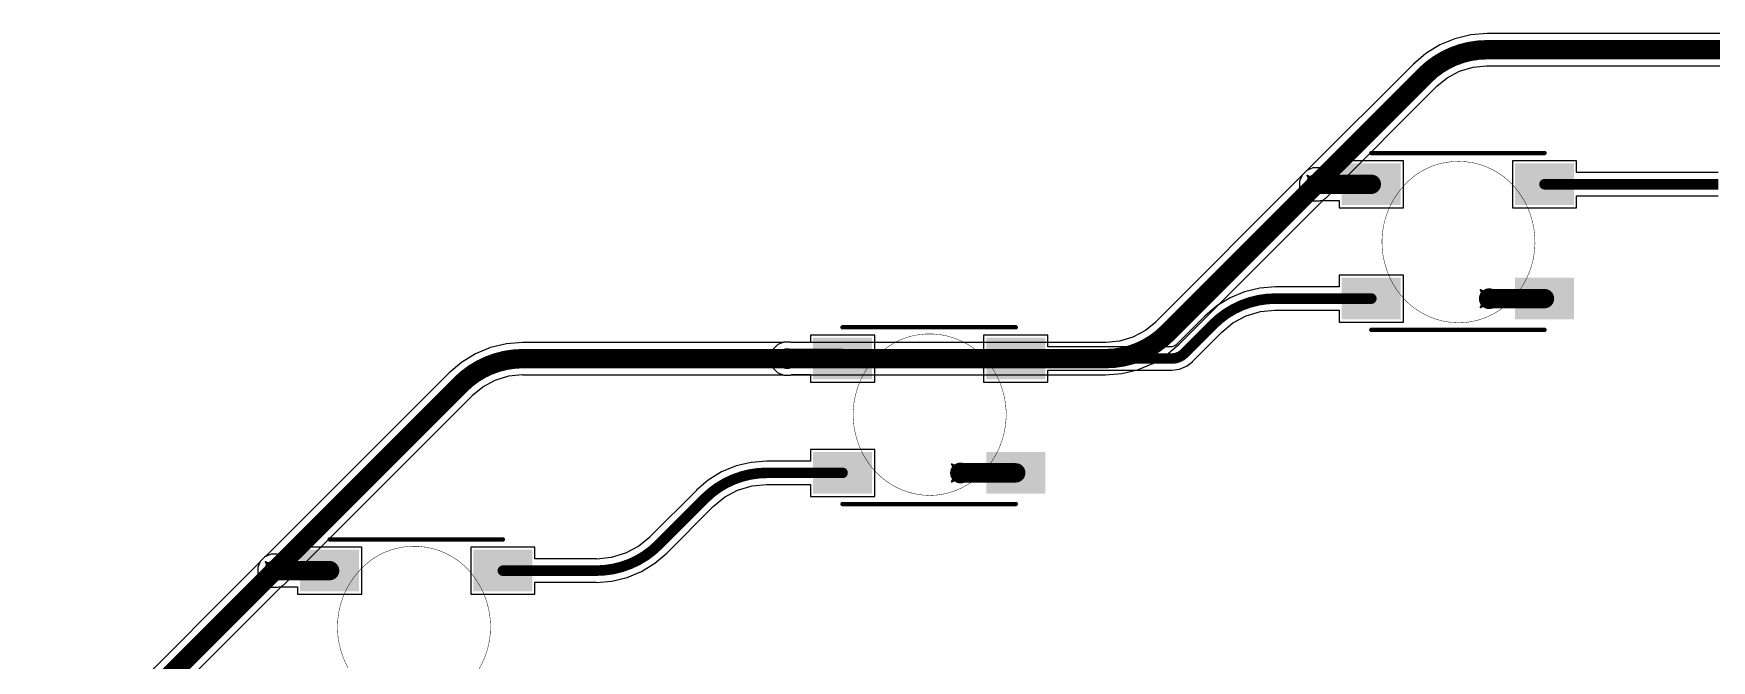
# Model space of a CAD drawing. Header units: inches. Extents: x -11 to 1110, y -7 to 455.
# Drawn here: x 203.64 to 252.08, y 284.23 to 302.32 of the extents above; entities that cross this region are included whole.
import ezdxf

# ---------------------------------------------------------------- set-up
doc = ezdxf.new("R2010")
doc.units = ezdxf.units.IN
for name, color, linetype in [('Bottom Layer', 5, 'Continuous'), ('Drill Drawing', 1, 'Continuous'), ('Mechanical 7', 56, 'Continuous'), ('Top Layer', 1, 'Continuous'), ('Top Overlay', 2, 'Continuous'), ('Top Paste', 8, 'Continuous'), ('Top Solder', 216, 'Continuous'), ('Via Holes', 16, 'Continuous')]:
    doc.layers.add(name, color=color, linetype=linetype)

msp = doc.modelspace()

# ---------------------------------------------------------------- hatches: boundary and pattern name
at = {"layer": 'Bottom Layer'}
h = msp.add_hatch(color=5, dxfattribs=at)
edge = h.paths.add_edge_path()
edge.add_arc((240.662, 297.97), 0.3, 0, 360)
h = msp.add_hatch(color=5, dxfattribs=at)
edge = h.paths.add_edge_path()
edge.add_arc((245.662, 294.67), 0.3, 0, 360)
h = msp.add_hatch(color=5, dxfattribs=at)
edge = h.paths.add_edge_path()
edge.add_arc((225.396, 292.94), 0.3, 0, 360)
h = msp.add_hatch(color=5, dxfattribs=at)
edge = h.paths.add_edge_path()
edge.add_arc((230.396, 289.64), 0.3, 0, 360)
h = msp.add_hatch(color=5, dxfattribs=at)
edge = h.paths.add_edge_path()
edge.add_arc((210.588, 286.819), 0.3, 0, 360)
at = {"layer": 'Top Layer'}
for points in [[(241.507, 298.473), (243.007, 298.473), (243.007, 297.473), (241.507, 297.473)], [(248.007, 297.473), (246.507, 297.473), (246.507, 298.473), (248.007, 298.473)], [(241.507, 295.173), (243.007, 295.173), (243.007, 294.173), (241.507, 294.173)], [(246.507, 295.173), (248.007, 295.173), (248.007, 294.173), (246.507, 294.173)], [(226.242, 293.444), (227.742, 293.444), (227.742, 292.444), (226.242, 292.444)], [(232.742, 292.444), (231.242, 292.444), (231.242, 293.444), (232.742, 293.444)], [(226.242, 290.144), (227.742, 290.144), (227.742, 289.144), (226.242, 289.144)], [(231.242, 290.144), (232.742, 290.144), (232.742, 289.144), (231.242, 289.144)], [(211.434, 287.322), (212.934, 287.322), (212.934, 286.322), (211.434, 286.322)], [(217.934, 286.322), (216.434, 286.322), (216.434, 287.322), (217.934, 287.322)]]:
    msp.add_hatch(color=1, dxfattribs=at).paths.add_polyline_path(points)
h = msp.add_hatch(color=1, dxfattribs=at)
edge = h.paths.add_edge_path()
edge.add_arc((240.662, 297.97), 0.3, 0, 360)
h = msp.add_hatch(color=1, dxfattribs=at)
edge = h.paths.add_edge_path()
edge.add_arc((245.662, 294.67), 0.3, 0, 360)
h = msp.add_hatch(color=1, dxfattribs=at)
edge = h.paths.add_edge_path()
edge.add_arc((225.396, 292.94), 0.3, 0, 360)
h = msp.add_hatch(color=1, dxfattribs=at)
edge = h.paths.add_edge_path()
edge.add_arc((230.396, 289.64), 0.3, 0, 360)
h = msp.add_hatch(color=1, dxfattribs=at)
edge = h.paths.add_edge_path()
edge.add_arc((210.588, 286.819), 0.3, 0, 360)
at = {"layer": 'Top Paste'}
for points in [[(241.507, 298.473), (243.007, 298.473), (243.007, 297.473), (241.507, 297.473)], [(248.007, 297.473), (246.507, 297.473), (246.507, 298.473), (248.007, 298.473)], [(241.507, 295.173), (243.007, 295.173), (243.007, 294.173), (241.507, 294.173)], [(246.507, 295.173), (248.007, 295.173), (248.007, 294.173), (246.507, 294.173)], [(226.242, 293.444), (227.742, 293.444), (227.742, 292.444), (226.242, 292.444)], [(232.742, 292.444), (231.242, 292.444), (231.242, 293.444), (232.742, 293.444)], [(226.242, 290.144), (227.742, 290.144), (227.742, 289.144), (226.242, 289.144)], [(231.242, 290.144), (232.742, 290.144), (232.742, 289.144), (231.242, 289.144)], [(211.434, 287.322), (212.934, 287.322), (212.934, 286.322), (211.434, 286.322)], [(217.934, 286.322), (216.434, 286.322), (216.434, 287.322), (217.934, 287.322)]]:
    msp.add_hatch(color=8, dxfattribs=at).paths.add_polyline_path(points)
at = {"layer": 'Top Solder'}
for points in [[(241.406, 298.575), (243.109, 298.575), (243.109, 297.371), (241.406, 297.371)], [(248.109, 297.371), (246.406, 297.371), (246.406, 298.575), (248.109, 298.575)], [(241.406, 295.275), (243.109, 295.275), (243.109, 294.071), (241.406, 294.071)], [(246.406, 295.275), (248.109, 295.275), (248.109, 294.071), (246.406, 294.071)], [(226.14, 293.545), (227.844, 293.545), (227.844, 292.342), (226.14, 292.342)], [(232.844, 292.342), (231.14, 292.342), (231.14, 293.545), (232.844, 293.545)], [(226.14, 290.245), (227.844, 290.245), (227.844, 289.042), (226.14, 289.042)], [(231.14, 290.245), (232.844, 290.245), (232.844, 289.042), (231.14, 289.042)], [(211.332, 287.424), (213.035, 287.424), (213.035, 286.221), (211.332, 286.221)], [(218.035, 286.221), (216.332, 286.221), (216.332, 287.424), (218.035, 287.424)]]:
    msp.add_hatch(color=216, dxfattribs=at).paths.add_polyline_path(points)
at = {"layer": 'Via Holes'}
h = msp.add_hatch(color=7, dxfattribs=at)
edge = h.paths.add_edge_path()
edge.add_arc((240.662, 297.97), 0.15, 0, 360)
h = msp.add_hatch(color=7, dxfattribs=at)
edge = h.paths.add_edge_path()
edge.add_arc((245.662, 294.67), 0.15, 0, 360)
h = msp.add_hatch(color=7, dxfattribs=at)
edge = h.paths.add_edge_path()
edge.add_arc((225.396, 292.94), 0.15, 0, 360)
h = msp.add_hatch(color=7, dxfattribs=at)
edge = h.paths.add_edge_path()
edge.add_arc((230.396, 289.64), 0.15, 0, 360)
h = msp.add_hatch(color=7, dxfattribs=at)
edge = h.paths.add_edge_path()
edge.add_arc((210.588, 286.819), 0.15, 0, 360)

# ---------------------------------------------------------------- linework, layer by layer
at = {"layer": 'Bottom Layer'}
for p, q in [((245.13, 302.285), (244.671, 302.175)), ((245.6, 302.322), (245.13, 302.285)), ((256.134, 302.322), (245.6, 302.322)), ((245.6, 302.322), (245.6, 302.322)), ((244.235, 301.995), (243.833, 301.748)), ((244.671, 302.175), (244.235, 301.995)), ((243.474, 301.441), (240.419, 298.386)), ((243.833, 301.748), (243.474, 301.442)), ((243.474, 301.442), (243.474, 301.441)), ((243.474, 301.441), (243.474, 301.441)), ((244.804, 301.238), (245.194, 301.356)), ((245.194, 301.356), (245.579, 301.394)), ((245.579, 301.394), (245.6, 301.39)), ((245.6, 301.39), (256.134, 301.39)), ((244.146, 300.8), (244.444, 301.045)), ((244.444, 301.045), (244.804, 301.238)), ((241.078, 297.727), (244.134, 300.782)), ((244.134, 300.782), (244.146, 300.8)), ((240.245, 298.212), (236.047, 294.014)), ((240.257, 298.24), (240.245, 298.212)), ((240.391, 298.375), (240.257, 298.24)), ((240.419, 298.386), (240.391, 298.375)), ((236.706, 293.355), (240.904, 297.553)), ((240.904, 297.553), (240.932, 297.565)), ((240.932, 297.565), (241.067, 297.699)), ((241.067, 297.699), (241.078, 297.727)), ((235.376, 293.559), (234.986, 293.44)), ((235.736, 293.751), (235.376, 293.559)), ((236.035, 293.996), (235.736, 293.751)), ((236.047, 294.014), (236.035, 293.996)), ((216.397, 293.079), (215.995, 292.833)), ((216.833, 293.26), (216.397, 293.079)), ((217.291, 293.37), (216.833, 293.26)), ((217.762, 293.407), (217.291, 293.37)), ((225.273, 293.407), (217.762, 293.407)), ((217.762, 293.407), (217.762, 293.407)), ((225.301, 293.418), (225.273, 293.407)), ((225.491, 293.418), (225.301, 293.418)), ((225.52, 293.407), (225.491, 293.418)), ((234.58, 293.407), (225.52, 293.407)), ((234.602, 293.402), (234.58, 293.407)), ((234.986, 293.44), (234.602, 293.402)), ((236.348, 293.048), (236.706, 293.355)), ((236.706, 293.355), (236.706, 293.355)), ((215.995, 292.833), (215.636, 292.526)), ((235.051, 292.511), (235.51, 292.621)), ((235.51, 292.621), (235.945, 292.802)), ((235.945, 292.802), (236.348, 293.048)), ((215.636, 292.526), (210.346, 287.236)), ((215.636, 292.526), (215.636, 292.526)), ((215.636, 292.526), (215.636, 292.526)), ((216.307, 291.885), (216.606, 292.13)), ((216.606, 292.13), (216.966, 292.322)), ((216.966, 292.322), (217.356, 292.441)), ((217.356, 292.441), (217.741, 292.478)), ((217.741, 292.478), (217.762, 292.474)), ((217.762, 292.474), (225.273, 292.474)), ((225.273, 292.474), (225.301, 292.463)), ((225.301, 292.463), (225.491, 292.463)), ((225.491, 292.463), (225.52, 292.474)), ((225.52, 292.474), (234.58, 292.474)), ((234.58, 292.474), (235.051, 292.511)), ((234.58, 292.474), (234.58, 292.474)), ((211.005, 286.576), (216.295, 291.867)), ((216.295, 291.867), (216.307, 291.885)), ((210.171, 287.062), (203.636, 280.527)), ((210.183, 287.09), (210.171, 287.062)), ((210.318, 287.224), (210.183, 287.09)), ((210.346, 287.236), (210.318, 287.224)), ((204.296, 279.867), (210.831, 286.402)), ((210.831, 286.402), (210.859, 286.414)), ((210.859, 286.414), (210.993, 286.548)), ((210.993, 286.548), (211.005, 286.576))]:
    msp.add_line(p, q, dxfattribs=at)
for points in [[(243.804, 301.112, 0.559, 0.559, -0.198912), (245.6, 301.856, 0.559, 0.559, 0)], [(245.6, 301.856, 0.559, 0.559, 0), (256.257, 301.856, 0.559, 0.559, 0)], [(240.662, 297.97, 0.559, 0.559, 0), (243.804, 301.112, 0.559, 0.559, 0)], [(236.377, 293.684, 0.559, 0.559, 0), (240.662, 297.97, 0.559, 0.559, 0)], [(236.377, 293.684, 0.559, 0.559, -0.198912), (234.58, 292.94, 0.559, 0.559, 0)], [(215.966, 292.196, 0.559, 0.559, -0.198912), (217.762, 292.94, 0.559, 0.559, 0)], [(217.762, 292.94, 0.559, 0.559, 0), (225.396, 292.94, 0.559, 0.559, 0)], [(225.396, 292.94, 0.559, 0.559, 0), (234.58, 292.94, 0.559, 0.559, 0)], [(210.588, 286.819, 0.559, 0.559, 0), (215.966, 292.196, 0.559, 0.559, 0)], [(203.966, 280.197, 0.559, 0.559, 0), (210.588, 286.819, 0.559, 0.559, 0)]]:
    msp.add_lwpolyline(points, format="xyseb", dxfattribs=at)
for points in [[(245.46, 301.856, 0.279, 0.279, 1), (245.74, 301.856, 0.279, 0.279, 1)], [(245.46, 301.856, 0.279, 0.279, 1), (245.74, 301.856, 0.279, 0.279, 1)], [(243.664, 301.112, 0.279, 0.279, 1), (243.944, 301.112, 0.279, 0.279, 1)], [(243.664, 301.112, 0.279, 0.279, 1), (243.944, 301.112, 0.279, 0.279, 1)], [(240.522, 297.97, 0.279, 0.279, 1), (240.801, 297.97, 0.279, 0.279, 1)], [(240.522, 297.97, 0.279, 0.279, 1), (240.801, 297.97, 0.279, 0.279, 1)], [(236.237, 293.684, 0.279, 0.279, 1), (236.516, 293.684, 0.279, 0.279, 1)], [(236.237, 293.684, 0.279, 0.279, 1), (236.516, 293.684, 0.279, 0.279, 1)], [(217.622, 292.94, 0.279, 0.279, 1), (217.901, 292.94, 0.279, 0.279, 1)], [(217.622, 292.94, 0.279, 0.279, 1), (217.901, 292.94, 0.279, 0.279, 1)], [(225.257, 292.94, 0.279, 0.279, 1), (225.536, 292.94, 0.279, 0.279, 1)], [(225.257, 292.94, 0.279, 0.279, 1), (225.536, 292.94, 0.279, 0.279, 1)], [(234.441, 292.94, 0.279, 0.279, 1), (234.72, 292.94, 0.279, 0.279, 1)], [(234.441, 292.94, 0.279, 0.279, 1), (234.72, 292.94, 0.279, 0.279, 1)], [(215.826, 292.196, 0.279, 0.279, 1), (216.105, 292.196, 0.279, 0.279, 1)], [(215.826, 292.196, 0.279, 0.279, 1), (216.105, 292.196, 0.279, 0.279, 1)], [(210.448, 286.819, 0.279, 0.279, 1), (210.728, 286.819, 0.279, 0.279, 1)], [(210.448, 286.819, 0.279, 0.279, 1), (210.728, 286.819, 0.279, 0.279, 1)]]:
    msp.add_lwpolyline(points, format="xyseb", close=True, dxfattribs=at)
at = {"layer": 'Drill Drawing'}
for points in [[(240.408, 298.224, 0.0508, 0.0508, 0), (240.662, 298.097, 0.0508, 0.0508, 0)], [(240.408, 298.224, 0.0508, 0.0508, 0), (240.535, 297.97, 0.0508, 0.0508, 0)], [(240.408, 297.716, 0.0508, 0.0508, 0), (240.535, 297.97, 0.0508, 0.0508, 0)], [(240.662, 298.097, 0.0508, 0.0508, 0), (240.916, 298.224, 0.0508, 0.0508, 0)], [(240.789, 297.97, 0.0508, 0.0508, 0), (240.916, 298.224, 0.0508, 0.0508, 0)], [(240.789, 297.97, 0.0508, 0.0508, 0), (240.916, 297.716, 0.0508, 0.0508, 0)], [(240.408, 297.716, 0.0508, 0.0508, 0), (240.662, 297.843, 0.0508, 0.0508, 0)], [(240.662, 297.843, 0.0508, 0.0508, 0), (240.916, 297.716, 0.0508, 0.0508, 0)], [(245.408, 294.924, 0.0508, 0.0508, 0), (245.662, 294.797, 0.0508, 0.0508, 0)], [(245.408, 294.924, 0.0508, 0.0508, 0), (245.535, 294.67, 0.0508, 0.0508, 0)], [(245.408, 294.416, 0.0508, 0.0508, 0), (245.535, 294.67, 0.0508, 0.0508, 0)], [(245.408, 294.416, 0.0508, 0.0508, 0), (245.662, 294.543, 0.0508, 0.0508, 0)], [(245.662, 294.797, 0.0508, 0.0508, 0), (245.916, 294.924, 0.0508, 0.0508, 0)], [(245.662, 294.543, 0.0508, 0.0508, 0), (245.916, 294.416, 0.0508, 0.0508, 0)], [(245.789, 294.67, 0.0508, 0.0508, 0), (245.916, 294.924, 0.0508, 0.0508, 0)], [(245.789, 294.67, 0.0508, 0.0508, 0), (245.916, 294.416, 0.0508, 0.0508, 0)], [(225.142, 293.194, 0.0508, 0.0508, 0), (225.396, 293.067, 0.0508, 0.0508, 0)], [(225.142, 293.194, 0.0508, 0.0508, 0), (225.269, 292.94, 0.0508, 0.0508, 0)], [(225.396, 293.067, 0.0508, 0.0508, 0), (225.65, 293.194, 0.0508, 0.0508, 0)], [(225.523, 292.94, 0.0508, 0.0508, 0), (225.65, 293.194, 0.0508, 0.0508, 0)], [(225.142, 292.686, 0.0508, 0.0508, 0), (225.269, 292.94, 0.0508, 0.0508, 0)], [(225.142, 292.686, 0.0508, 0.0508, 0), (225.396, 292.813, 0.0508, 0.0508, 0)], [(225.396, 292.813, 0.0508, 0.0508, 0), (225.65, 292.686, 0.0508, 0.0508, 0)], [(225.523, 292.94, 0.0508, 0.0508, 0), (225.65, 292.686, 0.0508, 0.0508, 0)], [(230.142, 289.894, 0.0508, 0.0508, 0), (230.396, 289.767, 0.0508, 0.0508, 0)], [(230.142, 289.894, 0.0508, 0.0508, 0), (230.269, 289.64, 0.0508, 0.0508, 0)], [(230.396, 289.767, 0.0508, 0.0508, 0), (230.65, 289.894, 0.0508, 0.0508, 0)], [(230.523, 289.64, 0.0508, 0.0508, 0), (230.65, 289.894, 0.0508, 0.0508, 0)], [(230.142, 289.386, 0.0508, 0.0508, 0), (230.269, 289.64, 0.0508, 0.0508, 0)], [(230.142, 289.386, 0.0508, 0.0508, 0), (230.396, 289.513, 0.0508, 0.0508, 0)], [(230.396, 289.513, 0.0508, 0.0508, 0), (230.65, 289.386, 0.0508, 0.0508, 0)], [(230.523, 289.64, 0.0508, 0.0508, 0), (230.65, 289.386, 0.0508, 0.0508, 0)], [(210.334, 287.073, 0.0508, 0.0508, 0), (210.588, 286.946, 0.0508, 0.0508, 0)], [(210.334, 287.073, 0.0508, 0.0508, 0), (210.461, 286.819, 0.0508, 0.0508, 0)], [(210.334, 286.565, 0.0508, 0.0508, 0), (210.461, 286.819, 0.0508, 0.0508, 0)], [(210.588, 286.946, 0.0508, 0.0508, 0), (210.842, 287.073, 0.0508, 0.0508, 0)], [(210.715, 286.819, 0.0508, 0.0508, 0), (210.842, 287.073, 0.0508, 0.0508, 0)], [(210.715, 286.819, 0.0508, 0.0508, 0), (210.842, 286.565, 0.0508, 0.0508, 0)], [(210.334, 286.565, 0.0508, 0.0508, 0), (210.588, 286.692, 0.0508, 0.0508, 0)], [(210.588, 286.692, 0.0508, 0.0508, 0), (210.842, 286.565, 0.0508, 0.0508, 0)]]:
    msp.add_lwpolyline(points, format="xyseb", dxfattribs=at)
for points in [[(240.395, 298.224, 0.0254, 0.0254, 1), (240.42, 298.224, 0.0254, 0.0254, 1)], [(240.395, 298.224, 0.0254, 0.0254, 1), (240.42, 298.224, 0.0254, 0.0254, 1)], [(240.522, 297.97, 0.0254, 0.0254, 1), (240.547, 297.97, 0.0254, 0.0254, 1)], [(240.522, 297.97, 0.0254, 0.0254, 1), (240.547, 297.97, 0.0254, 0.0254, 1)], [(240.649, 298.097, 0.0254, 0.0254, 1), (240.674, 298.097, 0.0254, 0.0254, 1)], [(240.649, 298.097, 0.0254, 0.0254, 1), (240.674, 298.097, 0.0254, 0.0254, 1)], [(240.776, 297.97, 0.0254, 0.0254, 1), (240.801, 297.97, 0.0254, 0.0254, 1)], [(240.776, 297.97, 0.0254, 0.0254, 1), (240.801, 297.97, 0.0254, 0.0254, 1)], [(240.903, 298.224, 0.0254, 0.0254, 1), (240.928, 298.224, 0.0254, 0.0254, 1)], [(240.903, 298.224, 0.0254, 0.0254, 1), (240.928, 298.224, 0.0254, 0.0254, 1)], [(240.395, 297.716, 0.0254, 0.0254, 1), (240.42, 297.716, 0.0254, 0.0254, 1)], [(240.395, 297.716, 0.0254, 0.0254, 1), (240.42, 297.716, 0.0254, 0.0254, 1)], [(240.649, 297.843, 0.0254, 0.0254, 1), (240.674, 297.843, 0.0254, 0.0254, 1)], [(240.649, 297.843, 0.0254, 0.0254, 1), (240.674, 297.843, 0.0254, 0.0254, 1)], [(240.903, 297.716, 0.0254, 0.0254, 1), (240.928, 297.716, 0.0254, 0.0254, 1)], [(240.903, 297.716, 0.0254, 0.0254, 1), (240.928, 297.716, 0.0254, 0.0254, 1)], [(245.395, 294.924, 0.0254, 0.0254, 1), (245.42, 294.924, 0.0254, 0.0254, 1)], [(245.395, 294.924, 0.0254, 0.0254, 1), (245.42, 294.924, 0.0254, 0.0254, 1)], [(245.522, 294.67, 0.0254, 0.0254, 1), (245.547, 294.67, 0.0254, 0.0254, 1)], [(245.522, 294.67, 0.0254, 0.0254, 1), (245.547, 294.67, 0.0254, 0.0254, 1)], [(245.649, 294.797, 0.0254, 0.0254, 1), (245.674, 294.797, 0.0254, 0.0254, 1)], [(245.649, 294.797, 0.0254, 0.0254, 1), (245.674, 294.797, 0.0254, 0.0254, 1)], [(245.649, 294.543, 0.0254, 0.0254, 1), (245.674, 294.543, 0.0254, 0.0254, 1)], [(245.649, 294.543, 0.0254, 0.0254, 1), (245.674, 294.543, 0.0254, 0.0254, 1)], [(245.776, 294.67, 0.0254, 0.0254, 1), (245.801, 294.67, 0.0254, 0.0254, 1)], [(245.776, 294.67, 0.0254, 0.0254, 1), (245.801, 294.67, 0.0254, 0.0254, 1)], [(245.903, 294.924, 0.0254, 0.0254, 1), (245.928, 294.924, 0.0254, 0.0254, 1)], [(245.903, 294.924, 0.0254, 0.0254, 1), (245.928, 294.924, 0.0254, 0.0254, 1)], [(245.395, 294.416, 0.0254, 0.0254, 1), (245.42, 294.416, 0.0254, 0.0254, 1)], [(245.395, 294.416, 0.0254, 0.0254, 1), (245.42, 294.416, 0.0254, 0.0254, 1)], [(245.903, 294.416, 0.0254, 0.0254, 1), (245.928, 294.416, 0.0254, 0.0254, 1)], [(245.903, 294.416, 0.0254, 0.0254, 1), (245.928, 294.416, 0.0254, 0.0254, 1)], [(225.13, 293.194, 0.0254, 0.0254, 1), (225.155, 293.194, 0.0254, 0.0254, 1)], [(225.13, 293.194, 0.0254, 0.0254, 1), (225.155, 293.194, 0.0254, 0.0254, 1)], [(225.384, 293.067, 0.0254, 0.0254, 1), (225.409, 293.067, 0.0254, 0.0254, 1)], [(225.384, 293.067, 0.0254, 0.0254, 1), (225.409, 293.067, 0.0254, 0.0254, 1)], [(225.638, 293.194, 0.0254, 0.0254, 1), (225.663, 293.194, 0.0254, 0.0254, 1)], [(225.638, 293.194, 0.0254, 0.0254, 1), (225.663, 293.194, 0.0254, 0.0254, 1)], [(225.13, 292.686, 0.0254, 0.0254, 1), (225.155, 292.686, 0.0254, 0.0254, 1)], [(225.13, 292.686, 0.0254, 0.0254, 1), (225.155, 292.686, 0.0254, 0.0254, 1)], [(225.257, 292.94, 0.0254, 0.0254, 1), (225.282, 292.94, 0.0254, 0.0254, 1)], [(225.257, 292.94, 0.0254, 0.0254, 1), (225.282, 292.94, 0.0254, 0.0254, 1)], [(225.384, 292.813, 0.0254, 0.0254, 1), (225.409, 292.813, 0.0254, 0.0254, 1)], [(225.384, 292.813, 0.0254, 0.0254, 1), (225.409, 292.813, 0.0254, 0.0254, 1)], [(225.511, 292.94, 0.0254, 0.0254, 1), (225.536, 292.94, 0.0254, 0.0254, 1)], [(225.511, 292.94, 0.0254, 0.0254, 1), (225.536, 292.94, 0.0254, 0.0254, 1)], [(225.638, 292.686, 0.0254, 0.0254, 1), (225.663, 292.686, 0.0254, 0.0254, 1)], [(225.638, 292.686, 0.0254, 0.0254, 1), (225.663, 292.686, 0.0254, 0.0254, 1)], [(230.13, 289.894, 0.0254, 0.0254, 1), (230.155, 289.894, 0.0254, 0.0254, 1)], [(230.13, 289.894, 0.0254, 0.0254, 1), (230.155, 289.894, 0.0254, 0.0254, 1)], [(230.384, 289.767, 0.0254, 0.0254, 1), (230.409, 289.767, 0.0254, 0.0254, 1)], [(230.384, 289.767, 0.0254, 0.0254, 1), (230.409, 289.767, 0.0254, 0.0254, 1)], [(230.638, 289.894, 0.0254, 0.0254, 1), (230.663, 289.894, 0.0254, 0.0254, 1)], [(230.638, 289.894, 0.0254, 0.0254, 1), (230.663, 289.894, 0.0254, 0.0254, 1)], [(230.13, 289.386, 0.0254, 0.0254, 1), (230.155, 289.386, 0.0254, 0.0254, 1)], [(230.13, 289.386, 0.0254, 0.0254, 1), (230.155, 289.386, 0.0254, 0.0254, 1)], [(230.257, 289.64, 0.0254, 0.0254, 1), (230.282, 289.64, 0.0254, 0.0254, 1)], [(230.257, 289.64, 0.0254, 0.0254, 1), (230.282, 289.64, 0.0254, 0.0254, 1)], [(230.384, 289.513, 0.0254, 0.0254, 1), (230.409, 289.513, 0.0254, 0.0254, 1)], [(230.384, 289.513, 0.0254, 0.0254, 1), (230.409, 289.513, 0.0254, 0.0254, 1)], [(230.511, 289.64, 0.0254, 0.0254, 1), (230.536, 289.64, 0.0254, 0.0254, 1)], [(230.511, 289.64, 0.0254, 0.0254, 1), (230.536, 289.64, 0.0254, 0.0254, 1)], [(230.638, 289.386, 0.0254, 0.0254, 1), (230.663, 289.386, 0.0254, 0.0254, 1)], [(230.638, 289.386, 0.0254, 0.0254, 1), (230.663, 289.386, 0.0254, 0.0254, 1)], [(210.321, 287.073, 0.0254, 0.0254, 1), (210.347, 287.073, 0.0254, 0.0254, 1)], [(210.321, 287.073, 0.0254, 0.0254, 1), (210.347, 287.073, 0.0254, 0.0254, 1)], [(210.448, 286.819, 0.0254, 0.0254, 1), (210.474, 286.819, 0.0254, 0.0254, 1)], [(210.448, 286.819, 0.0254, 0.0254, 1), (210.474, 286.819, 0.0254, 0.0254, 1)], [(210.575, 286.946, 0.0254, 0.0254, 1), (210.601, 286.946, 0.0254, 0.0254, 1)], [(210.575, 286.946, 0.0254, 0.0254, 1), (210.601, 286.946, 0.0254, 0.0254, 1)], [(210.702, 286.819, 0.0254, 0.0254, 1), (210.728, 286.819, 0.0254, 0.0254, 1)], [(210.702, 286.819, 0.0254, 0.0254, 1), (210.728, 286.819, 0.0254, 0.0254, 1)], [(210.829, 287.073, 0.0254, 0.0254, 1), (210.855, 287.073, 0.0254, 0.0254, 1)], [(210.829, 287.073, 0.0254, 0.0254, 1), (210.855, 287.073, 0.0254, 0.0254, 1)], [(210.321, 286.565, 0.0254, 0.0254, 1), (210.347, 286.565, 0.0254, 0.0254, 1)], [(210.321, 286.565, 0.0254, 0.0254, 1), (210.347, 286.565, 0.0254, 0.0254, 1)], [(210.575, 286.692, 0.0254, 0.0254, 1), (210.601, 286.692, 0.0254, 0.0254, 1)], [(210.575, 286.692, 0.0254, 0.0254, 1), (210.601, 286.692, 0.0254, 0.0254, 1)], [(210.829, 286.565, 0.0254, 0.0254, 1), (210.855, 286.565, 0.0254, 0.0254, 1)], [(210.829, 286.565, 0.0254, 0.0254, 1), (210.855, 286.565, 0.0254, 0.0254, 1)]]:
    msp.add_lwpolyline(points, format="xyseb", close=True, dxfattribs=at)
at = {"layer": 'Mechanical 7'}
for points in [[(243.55, 298.248, 0.0127, 0.0127, -0.083704), (244.193, 298.556, 0.0127, 0.0127, 0)], [(244.193, 298.556, 0.0127, 0.0127, -0.335788), (246.61, 297.599, 0.0127, 0.0127, 0)], [(242.644, 295.693, 0.0127, 0.0127, -0.309094), (243.55, 298.248, 0.0127, 0.0127, 0)], [(246.61, 297.599, 0.0127, 0.0127, -0.077854), (246.902, 296.92, 0.0127, 0.0127, 0)], [(246.902, 296.92, 0.0127, 0.0127, -0.30936), (245.996, 294.365, 0.0127, 0.0127, 0)], [(242.874, 295.116, 0.0127, 0.0127, -0.06479), (242.644, 295.693, 0.0127, 0.0127, 0)], [(244.77, 293.973, 0.0127, 0.0127, -0.271716), (242.874, 295.116, 0.0127, 0.0127, 0)], [(245.353, 294.057, 0.0127, 0.0127, -0.070967), (244.77, 293.973, 0.0127, 0.0127, 0)], [(245.996, 294.365, 0.0127, 0.0127, -0.083566), (245.353, 294.057, 0.0127, 0.0127, 0)], [(228.783, 293.53, 0.0127, 0.0127, -0.381935), (231.447, 292.439, 0.0127, 0.0127, 0)], [(227.421, 290.563, 0.0127, 0.0127, -0.30812), (228.161, 293.175, 0.0127, 0.0127, 0)], [(228.161, 293.175, 0.0127, 0.0127, -0.082801), (228.783, 293.53, 0.0127, 0.0127, 0)], [(231.592, 292.092, 0.0127, 0.0127, -0.308275), (230.852, 289.478, 0.0127, 0.0127, 0)], [(231.447, 292.439, 0.0127, 0.0127, -0.039058), (231.592, 292.092, 0.0127, 0.0127, 0)], [(227.672, 290.03, 0.0127, 0.0127, -0.061483), (227.421, 290.563, 0.0127, 0.0127, 0)], [(229.505, 288.992, 0.0127, 0.0127, -0.257494), (227.672, 290.03, 0.0127, 0.0127, 0)], [(230.852, 289.478, 0.0127, 0.0127, -0.083103), (230.23, 289.124, 0.0127, 0.0127, 0)], [(230.23, 289.124, 0.0127, 0.0127, -0.090159), (229.505, 288.992, 0.0127, 0.0127, 0)], [(213.422, 287.157, 0.0127, 0.0127, -0.041887), (213.739, 287.335, 0.0127, 0.0127, 0)], [(213.739, 287.335, 0.0127, 0.0127, -0.384495), (216.474, 286.464, 0.0127, 0.0127, 0)], [(212.595, 284.269, 0.0127, 0.0127, -0.35046), (213.422, 287.157, 0.0127, 0.0127, 0)], [(216.474, 286.464, 0.0127, 0.0127, -0.039192), (216.644, 286.129, 0.0127, 0.0127, 0)], [(216.644, 286.129, 0.0127, 0.0127, -0.350932), (215.817, 283.239, 0.0127, 0.0127, 0)], [(212.717, 284.016, 0.0127, 0.0127, -0.029196), (212.595, 284.269, 0.0127, 0.0127, 0)]]:
    msp.add_lwpolyline(points, format="xyseb", dxfattribs=at)
for points in [[(244.19, 298.556, 0.00635, 0.00635, 1), (244.196, 298.556, 0.00635, 0.00635, 1)], [(244.19, 298.556, 0.00635, 0.00635, 1), (244.196, 298.556, 0.00635, 0.00635, 1)], [(243.547, 298.248, 0.00635, 0.00635, 1), (243.553, 298.248, 0.00635, 0.00635, 1)], [(243.547, 298.248, 0.00635, 0.00635, 1), (243.553, 298.248, 0.00635, 0.00635, 1)], [(246.607, 297.599, 0.00635, 0.00635, 1), (246.613, 297.599, 0.00635, 0.00635, 1)], [(246.607, 297.599, 0.00635, 0.00635, 1), (246.613, 297.599, 0.00635, 0.00635, 1)], [(246.899, 296.92, 0.00635, 0.00635, 1), (246.905, 296.92, 0.00635, 0.00635, 1)], [(246.899, 296.92, 0.00635, 0.00635, 1), (246.905, 296.92, 0.00635, 0.00635, 1)], [(242.641, 295.693, 0.00635, 0.00635, 1), (242.647, 295.693, 0.00635, 0.00635, 1)], [(242.641, 295.693, 0.00635, 0.00635, 1), (242.647, 295.693, 0.00635, 0.00635, 1)], [(242.871, 295.116, 0.00635, 0.00635, 1), (242.878, 295.116, 0.00635, 0.00635, 1)], [(242.871, 295.116, 0.00635, 0.00635, 1), (242.878, 295.116, 0.00635, 0.00635, 1)], [(245.35, 294.057, 0.00635, 0.00635, 1), (245.357, 294.057, 0.00635, 0.00635, 1)], [(245.35, 294.057, 0.00635, 0.00635, 1), (245.357, 294.057, 0.00635, 0.00635, 1)], [(245.993, 294.365, 0.00635, 0.00635, 1), (245.999, 294.365, 0.00635, 0.00635, 1)], [(245.993, 294.365, 0.00635, 0.00635, 1), (245.999, 294.365, 0.00635, 0.00635, 1)], [(244.767, 293.973, 0.00635, 0.00635, 1), (244.773, 293.973, 0.00635, 0.00635, 1)], [(244.767, 293.973, 0.00635, 0.00635, 1), (244.773, 293.973, 0.00635, 0.00635, 1)], [(228.158, 293.175, 0.00635, 0.00635, 1), (228.164, 293.175, 0.00635, 0.00635, 1)], [(228.158, 293.175, 0.00635, 0.00635, 1), (228.164, 293.175, 0.00635, 0.00635, 1)], [(228.78, 293.53, 0.00635, 0.00635, 1), (228.787, 293.53, 0.00635, 0.00635, 1)], [(228.78, 293.53, 0.00635, 0.00635, 1), (228.787, 293.53, 0.00635, 0.00635, 1)], [(231.444, 292.439, 0.00635, 0.00635, 1), (231.45, 292.439, 0.00635, 0.00635, 1)], [(231.444, 292.439, 0.00635, 0.00635, 1), (231.45, 292.439, 0.00635, 0.00635, 1)], [(231.588, 292.092, 0.00635, 0.00635, 1), (231.595, 292.092, 0.00635, 0.00635, 1)], [(231.588, 292.092, 0.00635, 0.00635, 1), (231.595, 292.092, 0.00635, 0.00635, 1)], [(227.418, 290.563, 0.00635, 0.00635, 1), (227.424, 290.563, 0.00635, 0.00635, 1)], [(227.418, 290.563, 0.00635, 0.00635, 1), (227.424, 290.563, 0.00635, 0.00635, 1)], [(227.669, 290.03, 0.00635, 0.00635, 1), (227.675, 290.03, 0.00635, 0.00635, 1)], [(227.669, 290.03, 0.00635, 0.00635, 1), (227.675, 290.03, 0.00635, 0.00635, 1)], [(230.849, 289.478, 0.00635, 0.00635, 1), (230.855, 289.478, 0.00635, 0.00635, 1)], [(230.849, 289.478, 0.00635, 0.00635, 1), (230.855, 289.478, 0.00635, 0.00635, 1)], [(229.502, 288.992, 0.00635, 0.00635, 1), (229.508, 288.992, 0.00635, 0.00635, 1)], [(229.502, 288.992, 0.00635, 0.00635, 1), (229.508, 288.992, 0.00635, 0.00635, 1)], [(230.227, 289.124, 0.00635, 0.00635, 1), (230.233, 289.124, 0.00635, 0.00635, 1)], [(230.227, 289.124, 0.00635, 0.00635, 1), (230.233, 289.124, 0.00635, 0.00635, 1)], [(213.736, 287.335, 0.00635, 0.00635, 1), (213.742, 287.335, 0.00635, 0.00635, 1)], [(213.736, 287.335, 0.00635, 0.00635, 1), (213.742, 287.335, 0.00635, 0.00635, 1)], [(213.419, 287.157, 0.00635, 0.00635, 1), (213.426, 287.157, 0.00635, 0.00635, 1)], [(213.419, 287.157, 0.00635, 0.00635, 1), (213.426, 287.157, 0.00635, 0.00635, 1)], [(216.471, 286.464, 0.00635, 0.00635, 1), (216.477, 286.464, 0.00635, 0.00635, 1)], [(216.471, 286.464, 0.00635, 0.00635, 1), (216.477, 286.464, 0.00635, 0.00635, 1)], [(216.64, 286.129, 0.00635, 0.00635, 1), (216.647, 286.129, 0.00635, 0.00635, 1)], [(216.64, 286.129, 0.00635, 0.00635, 1), (216.647, 286.129, 0.00635, 0.00635, 1)], [(212.592, 284.269, 0.00635, 0.00635, 1), (212.599, 284.269, 0.00635, 0.00635, 1)], [(212.592, 284.269, 0.00635, 0.00635, 1), (212.599, 284.269, 0.00635, 0.00635, 1)]]:
    msp.add_lwpolyline(points, format="xyseb", close=True, dxfattribs=at)
at = {"layer": 'Top Layer'}
for p, q in [((240.567, 298.447), (240.391, 298.375)), ((240.757, 298.447), (240.567, 298.447)), ((240.777, 298.439), (240.757, 298.447)), ((241.33, 298.439), (240.777, 298.439)), ((243.185, 298.651), (241.33, 298.651)), ((241.33, 298.651), (241.33, 298.439)), ((243.185, 297.295), (243.185, 298.651)), ((248.185, 298.651), (246.33, 298.651)), ((246.33, 298.651), (246.33, 297.295)), ((248.185, 298.31), (248.185, 298.651)), ((240.257, 298.24), (240.184, 298.065)), ((240.184, 298.065), (240.184, 297.875)), ((240.391, 298.375), (240.257, 298.24)), ((252.274, 298.31), (248.185, 298.31)), ((240.184, 297.875), (240.257, 297.699)), ((240.257, 297.699), (240.391, 297.565)), ((240.391, 297.565), (240.567, 297.492)), ((240.567, 297.492), (240.757, 297.492)), ((240.757, 297.492), (240.793, 297.507)), ((240.793, 297.507), (241.33, 297.507)), ((241.33, 297.507), (241.33, 297.295)), ((248.185, 297.295), (248.185, 297.636)), ((248.185, 297.636), (252.274, 297.636)), ((241.33, 297.295), (243.185, 297.295)), ((246.33, 297.295), (248.185, 297.295)), ((239.49, 295.012), (239.039, 294.977)), ((239.49, 295.01), (239.49, 295.012)), ((241.33, 295.01), (239.49, 295.01)), ((243.185, 295.351), (241.33, 295.351)), ((241.33, 295.351), (241.33, 295.01)), ((243.185, 293.995), (243.185, 295.351)), ((238.182, 294.698), (237.797, 294.462)), ((238.6, 294.871), (238.182, 294.698)), ((239.039, 294.977), (238.6, 294.871)), ((237.455, 294.167), (236.617, 293.329)), ((237.797, 294.462), (237.454, 294.169)), ((237.454, 294.169), (237.455, 294.167)), ((238.263, 293.969), (238.645, 294.173)), ((238.645, 294.173), (239.059, 294.298)), ((239.059, 294.298), (239.475, 294.339)), ((239.475, 294.339), (239.49, 294.336)), ((239.49, 294.336), (241.33, 294.336)), ((241.33, 294.336), (241.33, 293.995)), ((227.92, 293.622), (226.064, 293.622)), ((226.064, 293.622), (226.064, 293.41)), ((227.92, 292.266), (227.92, 293.622)), ((232.92, 293.622), (231.064, 293.622)), ((231.064, 293.622), (231.064, 292.266)), ((232.92, 293.28), (232.92, 293.622)), ((237.093, 292.853), (237.932, 293.691)), ((237.932, 293.691), (237.94, 293.704)), ((237.94, 293.704), (238.263, 293.969)), ((241.33, 293.995), (243.185, 293.995)), ((224.991, 293.211), (224.919, 293.035)), ((225.126, 293.345), (224.991, 293.211)), ((225.301, 293.418), (225.126, 293.345)), ((225.491, 293.418), (225.301, 293.418)), ((225.511, 293.41), (225.491, 293.418)), ((226.064, 293.41), (225.511, 293.41)), ((236.501, 293.28), (232.92, 293.28)), ((236.562, 293.296), (236.501, 293.284)), ((236.501, 293.284), (236.501, 293.28)), ((236.615, 293.331), (236.562, 293.296)), ((236.617, 293.329), (236.615, 293.331)), ((224.919, 293.035), (224.919, 292.845)), ((224.919, 292.845), (224.991, 292.67)), ((224.991, 292.67), (225.126, 292.535)), ((232.92, 292.266), (232.92, 292.607)), ((232.92, 292.607), (236.501, 292.607)), ((236.501, 292.606), (236.718, 292.635)), ((236.501, 292.607), (236.501, 292.606)), ((236.718, 292.635), (236.92, 292.719)), ((236.92, 292.719), (237.094, 292.852)), ((237.094, 292.852), (237.093, 292.853)), ((225.126, 292.535), (225.301, 292.463)), ((225.301, 292.463), (225.491, 292.463)), ((225.491, 292.463), (225.528, 292.478)), ((225.528, 292.478), (226.064, 292.478)), ((226.064, 292.478), (226.064, 292.266)), ((226.064, 292.266), (227.92, 292.266)), ((231.064, 292.266), (232.92, 292.266)), ((227.92, 290.322), (226.064, 290.322)), ((226.064, 290.322), (226.064, 289.98)), ((227.92, 288.966), (227.92, 290.322)), ((223.919, 289.842), (223.501, 289.669)), ((224.358, 289.947), (223.919, 289.842)), ((224.808, 289.983), (224.358, 289.947)), ((224.808, 289.98), (224.808, 289.983)), ((226.064, 289.98), (224.808, 289.98)), ((223.116, 289.433), (222.772, 289.14)), ((223.501, 289.669), (223.116, 289.433)), ((223.963, 289.143), (224.378, 289.269)), ((224.378, 289.269), (224.794, 289.31)), ((224.794, 289.31), (224.808, 289.307)), ((224.808, 289.307), (226.064, 289.307)), ((226.064, 289.307), (226.064, 288.966)), ((222.774, 289.138), (221.441, 287.804)), ((222.772, 289.14), (222.774, 289.138)), ((223.259, 288.674), (223.582, 288.939)), ((223.582, 288.939), (223.963, 289.143)), ((226.064, 288.966), (227.92, 288.966)), ((221.917, 287.328), (223.25, 288.662)), ((223.25, 288.662), (223.259, 288.674)), ((221.432, 287.792), (221.109, 287.527)), ((221.441, 287.804), (221.432, 287.792)), ((210.493, 287.297), (210.318, 287.224)), ((210.683, 287.297), (210.493, 287.297)), ((210.703, 287.289), (210.683, 287.297)), ((211.256, 287.289), (210.703, 287.289)), ((213.112, 287.5), (211.256, 287.5)), ((211.256, 287.5), (211.256, 287.289)), ((213.112, 286.145), (213.112, 287.5)), ((218.112, 287.5), (216.256, 287.5)), ((216.256, 287.5), (216.256, 286.145)), ((218.112, 287.159), (218.112, 287.5)), ((220.728, 287.323), (220.313, 287.197)), ((221.109, 287.527), (220.728, 287.323)), ((221.575, 287.033), (221.919, 287.327)), ((221.919, 287.327), (221.917, 287.328)), ((210.183, 287.09), (210.11, 286.914)), ((210.11, 286.914), (210.11, 286.724)), ((210.318, 287.224), (210.183, 287.09)), ((219.883, 287.159), (218.112, 287.159)), ((219.897, 287.156), (219.883, 287.159)), ((220.313, 287.197), (219.897, 287.156)), ((220.772, 286.624), (221.19, 286.797)), ((221.19, 286.797), (221.575, 287.033)), ((210.11, 286.724), (210.183, 286.548)), ((210.183, 286.548), (210.318, 286.414)), ((210.318, 286.414), (210.493, 286.341)), ((210.493, 286.341), (210.683, 286.341)), ((210.683, 286.341), (210.72, 286.356)), ((210.72, 286.356), (211.256, 286.356)), ((211.256, 286.356), (211.256, 286.145)), ((218.112, 286.145), (218.112, 286.486)), ((218.112, 286.486), (219.883, 286.486)), ((219.883, 286.483), (220.333, 286.519)), ((219.883, 286.486), (219.883, 286.483)), ((220.333, 286.519), (220.772, 286.624)), ((211.256, 286.145), (213.112, 286.145)), ((216.256, 286.145), (218.112, 286.145))]:
    msp.add_line(p, q, dxfattribs=at)
for points in [[(240.662, 297.973, 0.559, 0.559, 0), (242.257, 297.973, 0.559, 0.559, 0)], [(247.257, 297.973, 0.305, 0.305, 0), (252.274, 297.973, 0.305, 0.305, 0)], [(237.693, 293.929, 0.305, 0.305, -0.198912), (239.49, 294.673, 0.305, 0.305, 0)], [(239.49, 294.673, 0.305, 0.305, 0), (242.257, 294.673, 0.305, 0.305, 0)], [(245.662, 294.673, 0.559, 0.559, 0), (247.257, 294.673, 0.559, 0.559, 0)], [(236.855, 293.091, 0.305, 0.305, 0), (237.693, 293.929, 0.305, 0.305, 0)], [(225.396, 292.944, 0.559, 0.559, 0), (226.992, 292.944, 0.559, 0.559, 0)], [(231.992, 292.944, 0.305, 0.305, 0), (236.501, 292.944, 0.305, 0.305, 0)], [(236.855, 293.091, 0.305, 0.305, -0.198912), (236.501, 292.944, 0.305, 0.305, 0)], [(223.012, 288.9, 0.305, 0.305, -0.198912), (224.808, 289.644, 0.305, 0.305, 0)], [(224.808, 289.644, 0.305, 0.305, 0), (226.992, 289.644, 0.305, 0.305, 0)], [(230.396, 289.644, 0.559, 0.559, 0), (231.992, 289.644, 0.559, 0.559, 0)], [(221.679, 287.566, 0.305, 0.305, 0), (223.012, 288.9, 0.305, 0.305, 0)], [(221.679, 287.566, 0.305, 0.305, -0.198912), (219.883, 286.822, 0.305, 0.305, 0)], [(210.588, 286.822, 0.559, 0.559, 0), (212.184, 286.822, 0.559, 0.559, 0)], [(217.184, 286.822, 0.305, 0.305, 0), (219.883, 286.822, 0.305, 0.305, 0)]]:
    msp.add_lwpolyline(points, format="xyseb", dxfattribs=at)
for points in [[(240.522, 297.973, 0.279, 0.279, 1), (240.801, 297.973, 0.279, 0.279, 1)], [(242.118, 297.973, 0.279, 0.279, 1), (242.397, 297.973, 0.279, 0.279, 1)], [(247.181, 297.973, 0.152, 0.152, 1), (247.334, 297.973, 0.152, 0.152, 1)], [(239.413, 294.673, 0.152, 0.152, 1), (239.566, 294.673, 0.152, 0.152, 1)], [(239.413, 294.673, 0.152, 0.152, 1), (239.566, 294.673, 0.152, 0.152, 1)], [(242.181, 294.673, 0.152, 0.152, 1), (242.334, 294.673, 0.152, 0.152, 1)], [(245.522, 294.673, 0.279, 0.279, 1), (245.801, 294.673, 0.279, 0.279, 1)], [(247.118, 294.673, 0.279, 0.279, 1), (247.397, 294.673, 0.279, 0.279, 1)], [(237.617, 293.929, 0.152, 0.152, 1), (237.77, 293.929, 0.152, 0.152, 1)], [(237.617, 293.929, 0.152, 0.152, 1), (237.77, 293.929, 0.152, 0.152, 1)], [(225.257, 292.944, 0.279, 0.279, 1), (225.536, 292.944, 0.279, 0.279, 1)], [(226.852, 292.944, 0.279, 0.279, 1), (227.132, 292.944, 0.279, 0.279, 1)], [(231.916, 292.944, 0.152, 0.152, 1), (232.068, 292.944, 0.152, 0.152, 1)], [(236.424, 292.944, 0.152, 0.152, 1), (236.577, 292.944, 0.152, 0.152, 1)], [(236.424, 292.944, 0.152, 0.152, 1), (236.577, 292.944, 0.152, 0.152, 1)], [(236.779, 293.091, 0.152, 0.152, 1), (236.931, 293.091, 0.152, 0.152, 1)], [(236.779, 293.091, 0.152, 0.152, 1), (236.931, 293.091, 0.152, 0.152, 1)], [(224.732, 289.644, 0.152, 0.152, 1), (224.885, 289.644, 0.152, 0.152, 1)], [(224.732, 289.644, 0.152, 0.152, 1), (224.885, 289.644, 0.152, 0.152, 1)], [(226.916, 289.644, 0.152, 0.152, 1), (227.068, 289.644, 0.152, 0.152, 1)], [(230.257, 289.644, 0.279, 0.279, 1), (230.536, 289.644, 0.279, 0.279, 1)], [(231.852, 289.644, 0.279, 0.279, 1), (232.132, 289.644, 0.279, 0.279, 1)], [(222.936, 288.9, 0.152, 0.152, 1), (223.088, 288.9, 0.152, 0.152, 1)], [(222.936, 288.9, 0.152, 0.152, 1), (223.088, 288.9, 0.152, 0.152, 1)], [(221.603, 287.566, 0.152, 0.152, 1), (221.755, 287.566, 0.152, 0.152, 1)], [(221.603, 287.566, 0.152, 0.152, 1), (221.755, 287.566, 0.152, 0.152, 1)], [(210.448, 286.822, 0.279, 0.279, 1), (210.728, 286.822, 0.279, 0.279, 1)], [(212.044, 286.822, 0.279, 0.279, 1), (212.323, 286.822, 0.279, 0.279, 1)], [(217.108, 286.822, 0.152, 0.152, 1), (217.26, 286.822, 0.152, 0.152, 1)], [(219.806, 286.822, 0.152, 0.152, 1), (219.959, 286.822, 0.152, 0.152, 1)], [(219.806, 286.822, 0.152, 0.152, 1), (219.959, 286.822, 0.152, 0.152, 1)]]:
    msp.add_lwpolyline(points, format="xyseb", close=True, dxfattribs=at)
at = {"layer": 'Top Overlay'}
for points in [[(242.257, 298.874, 0.127, 0.127, 0), (247.257, 298.874, 0.127, 0.127, 0)], [(241.201, 298.126, 0.254, 0.254, 0), (241.328, 297.999, 0.254, 0.254, 0)], [(241.201, 297.872, 0.254, 0.254, 0), (241.201, 298.126, 0.254, 0.254, 0)], [(241.201, 297.872, 0.254, 0.254, 0), (241.328, 297.999, 0.254, 0.254, 0)], [(226.992, 293.845, 0.127, 0.127, 0), (231.992, 293.845, 0.127, 0.127, 0)], [(242.257, 293.772, 0.127, 0.127, 0), (247.257, 293.772, 0.127, 0.127, 0)], [(225.936, 292.843, 0.254, 0.254, 0), (225.936, 293.097, 0.254, 0.254, 0)], [(225.936, 293.097, 0.254, 0.254, 0), (226.063, 292.97, 0.254, 0.254, 0)], [(225.936, 292.843, 0.254, 0.254, 0), (226.063, 292.97, 0.254, 0.254, 0)], [(226.992, 288.743, 0.127, 0.127, 0), (231.992, 288.743, 0.127, 0.127, 0)], [(212.184, 287.723, 0.127, 0.127, 0), (217.184, 287.723, 0.127, 0.127, 0)], [(211.128, 286.976, 0.254, 0.254, 0), (211.255, 286.849, 0.254, 0.254, 0)], [(211.128, 286.722, 0.254, 0.254, 0), (211.128, 286.976, 0.254, 0.254, 0)], [(211.128, 286.722, 0.254, 0.254, 0), (211.255, 286.849, 0.254, 0.254, 0)]]:
    msp.add_lwpolyline(points, format="xyseb", dxfattribs=at)
for points in [[(242.226, 298.874, 0.0635, 0.0635, 1), (242.289, 298.874, 0.0635, 0.0635, 1)], [(247.226, 298.874, 0.0635, 0.0635, 1), (247.289, 298.874, 0.0635, 0.0635, 1)], [(241.138, 298.126, 0.127, 0.127, 1), (241.265, 298.126, 0.127, 0.127, 1)], [(241.138, 298.126, 0.127, 0.127, 1), (241.265, 298.126, 0.127, 0.127, 1)], [(241.138, 297.872, 0.127, 0.127, 1), (241.265, 297.872, 0.127, 0.127, 1)], [(241.138, 297.872, 0.127, 0.127, 1), (241.265, 297.872, 0.127, 0.127, 1)], [(241.265, 297.999, 0.127, 0.127, 1), (241.392, 297.999, 0.127, 0.127, 1)], [(241.265, 297.999, 0.127, 0.127, 1), (241.392, 297.999, 0.127, 0.127, 1)], [(226.96, 293.845, 0.0635, 0.0635, 1), (227.024, 293.845, 0.0635, 0.0635, 1)], [(231.96, 293.845, 0.0635, 0.0635, 1), (232.024, 293.845, 0.0635, 0.0635, 1)], [(242.226, 293.772, 0.0635, 0.0635, 1), (242.289, 293.772, 0.0635, 0.0635, 1)], [(247.226, 293.772, 0.0635, 0.0635, 1), (247.289, 293.772, 0.0635, 0.0635, 1)], [(225.872, 293.097, 0.127, 0.127, 1), (225.999, 293.097, 0.127, 0.127, 1)], [(225.872, 293.097, 0.127, 0.127, 1), (225.999, 293.097, 0.127, 0.127, 1)], [(225.999, 292.97, 0.127, 0.127, 1), (226.126, 292.97, 0.127, 0.127, 1)], [(225.999, 292.97, 0.127, 0.127, 1), (226.126, 292.97, 0.127, 0.127, 1)], [(225.872, 292.843, 0.127, 0.127, 1), (225.999, 292.843, 0.127, 0.127, 1)], [(225.872, 292.843, 0.127, 0.127, 1), (225.999, 292.843, 0.127, 0.127, 1)], [(226.96, 288.743, 0.0635, 0.0635, 1), (227.024, 288.743, 0.0635, 0.0635, 1)], [(231.96, 288.743, 0.0635, 0.0635, 1), (232.024, 288.743, 0.0635, 0.0635, 1)], [(212.152, 287.723, 0.0635, 0.0635, 1), (212.216, 287.723, 0.0635, 0.0635, 1)], [(217.152, 287.723, 0.0635, 0.0635, 1), (217.216, 287.723, 0.0635, 0.0635, 1)], [(211.064, 286.976, 0.127, 0.127, 1), (211.191, 286.976, 0.127, 0.127, 1)], [(211.064, 286.976, 0.127, 0.127, 1), (211.191, 286.976, 0.127, 0.127, 1)], [(211.064, 286.722, 0.127, 0.127, 1), (211.191, 286.722, 0.127, 0.127, 1)], [(211.064, 286.722, 0.127, 0.127, 1), (211.191, 286.722, 0.127, 0.127, 1)], [(211.191, 286.849, 0.127, 0.127, 1), (211.318, 286.849, 0.127, 0.127, 1)], [(211.191, 286.849, 0.127, 0.127, 1), (211.318, 286.849, 0.127, 0.127, 1)]]:
    msp.add_lwpolyline(points, format="xyseb", close=True, dxfattribs=at)

doc.saveas('drawing.dxf')
